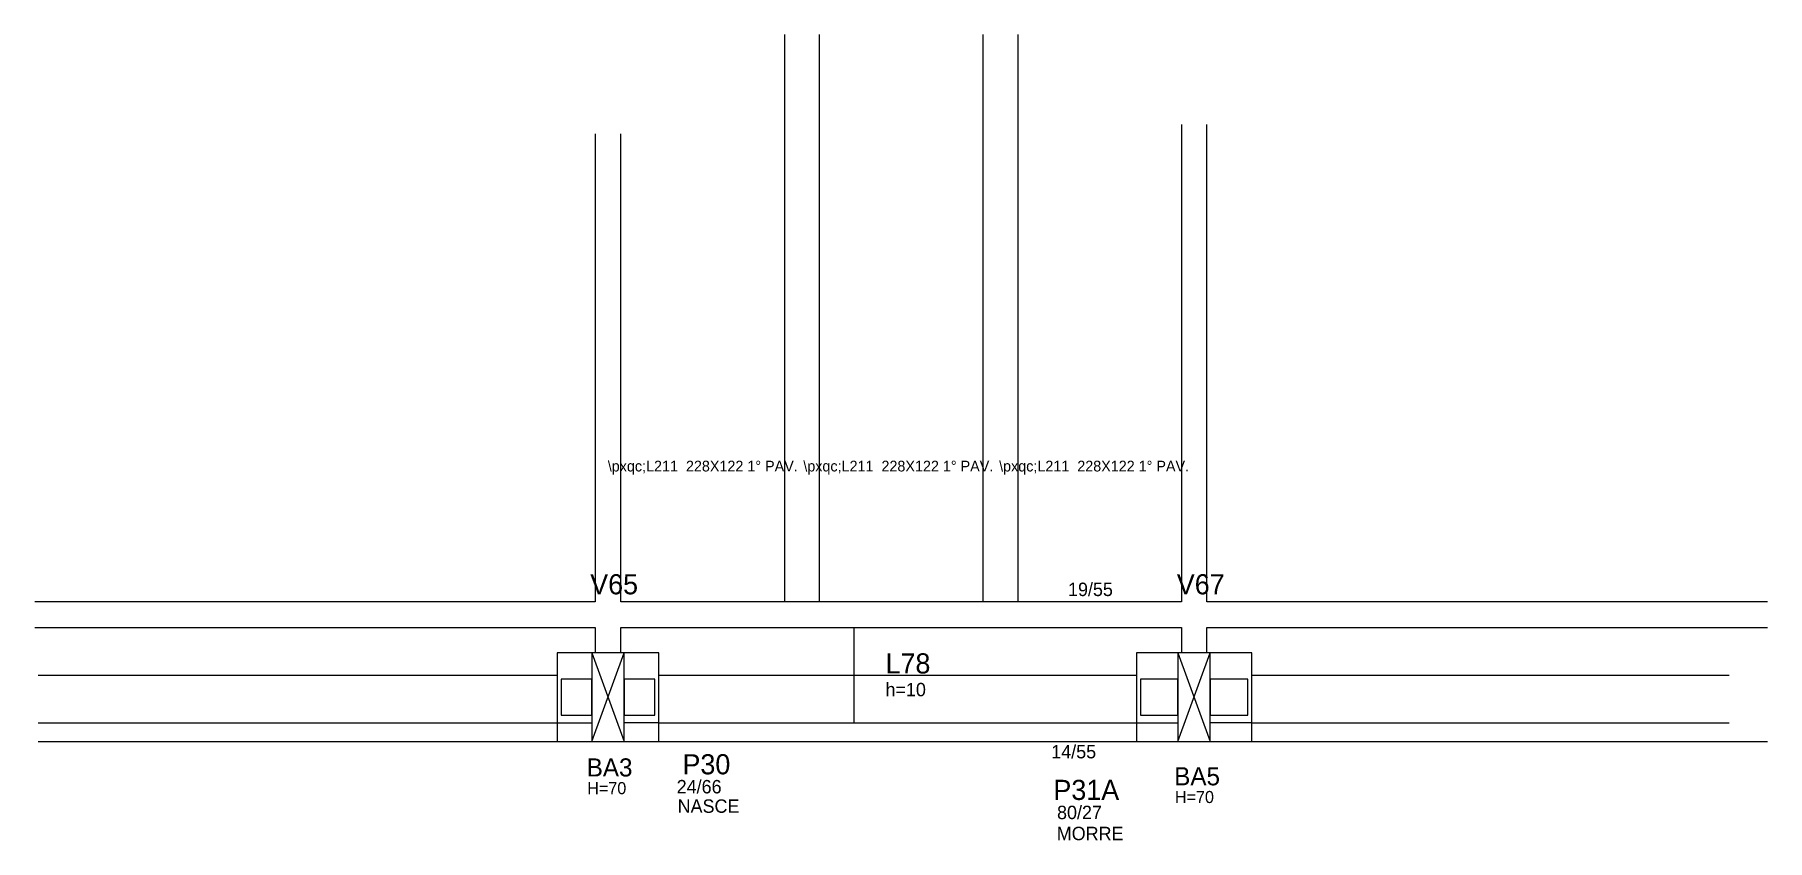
# Model space of a CAD drawing. Header units: metres. Extents: x 4701 to 5993, y 1906 to 2507.
import ezdxf

# ---------------------------------------------------------------- set-up
doc = ezdxf.new("R2010")
doc.units = ezdxf.units.M
for name, color, linetype in [('1', 7, 'Continuous'), ('3', 7, 'Continuous'), ('4', 7, 'Continuous'), ('7', 7, 'Continuous'), ('AUX00', 7, 'Continuous'), ('Painéis', 7, 'Continuous')]:
    doc.layers.add(name, color=color, linetype=linetype)

msp = doc.modelspace()

# ---------------------------------------------------------------- linework, layer by layer
at = {"layer": '1', "color": 7, "lineweight": 25}
for p, q in [((5116.7, 1980.2), (5140.7, 2046.2)), ((5116.7, 2046.2), (5140.7, 1980.2)), ((5553.7, 1980.2), (5577.7, 2046.2)), ((5553.7, 2046.2), (5577.7, 1980.2))]:
    msp.add_line(p, q, dxfattribs=at)
at = {"layer": '3', "color": 7, "lineweight": 25}
for p, q in [((4703.7, 1994.2), (5090.7, 1994.2)), ((5090.7, 1994.2), (5116.7, 1994.2)), ((5166.7, 1994.2), (5140.7, 1994.2)), ((5166.7, 1994.2), (5522.7, 1994.2)), ((5522.7, 1994.2), (5553.7, 1994.2)), ((5608.7, 1994.2), (5577.7, 1994.2)), ((5608.7, 1994.2), (5964.7, 1994.2)), ((4703.7, 1980.2), (5116.7, 1980.2)), ((5140.7, 1980.2), (5553.7, 1980.2)), ((5577.7, 1980.2), (5993.2, 1980.2))]:
    msp.add_line(p, q, dxfattribs=at)
for points in [[(5119.2, 2433.2), (5119.2, 2084.2)], [(5138.2, 2084.2), (5138.2, 2433.2)], [(5556.2, 2440.2), (5556.2, 2084.2)], [(5575.2, 2084.2), (5575.2, 2440.2)], [(5119.2, 2084.2), (4701.2, 2084.2)], [(5556.2, 2084.2), (5138.2, 2084.2)], [(5993.2, 2084.2), (5575.2, 2084.2)], [(4701.2, 2065.2), (5119.2, 2065.2)], [(5119.2, 2065.2), (5119.2, 2046.2)], [(5138.2, 2065.2), (5556.2, 2065.2)], [(5138.2, 2046.2), (5138.2, 2065.2)], [(5556.2, 2065.2), (5556.2, 2046.2)], [(5575.2, 2065.2), (5993.2, 2065.2)], [(5575.2, 2046.2), (5575.2, 2065.2)], [(5090.7, 1980.2), (5166.7, 1980.2), (5166.7, 2046.2), (5090.7, 2046.2), (5090.7, 1980.2)], [(5522.7, 1980.2), (5608.7, 1980.2), (5608.7, 2046.2), (5522.7, 2046.2), (5522.7, 1980.2)]]:
    msp.add_lwpolyline(points, dxfattribs=at)
at = {"layer": '7', "color": 7, "lineweight": 25}
for points in [[(5116.7, 1980.2), (5140.7, 1980.2), (5140.7, 2046.2), (5116.7, 2046.2), (5116.7, 1980.2)], [(5553.7, 1980.2), (5577.7, 1980.2), (5577.7, 2046.2), (5553.7, 2046.2), (5553.7, 1980.2)], [(5116.7, 2026.7), (5093.7, 2026.7), (5093.7, 1999.7), (5116.7, 1999.7), (5116.7, 2026.7)], [(5163.7, 2026.7), (5140.7, 2026.7), (5140.7, 1999.7), (5163.7, 1999.7), (5163.7, 2026.7)], [(5553.7, 2026.7), (5525.7, 2026.7), (5525.7, 1999.7), (5553.7, 1999.7), (5553.7, 2026.7)], [(5605.7, 2026.7), (5577.7, 2026.7), (5577.7, 1999.7), (5605.7, 1999.7), (5605.7, 2026.7)]]:
    msp.add_lwpolyline(points, dxfattribs=at)
at = {"layer": 'Painéis', "color": 7, "lineweight": 25}
for p, q in [((5260.2, 2507.2), (5260.2, 2084.2)), ((5286.2, 2507.2), (5286.2, 2084.2)), ((5408.2, 2507.2), (5408.2, 2084.2)), ((5434.2, 2507.2), (5434.2, 2084.2)), ((5993.2, 2084.2), (5575.2, 2084.2)), ((5312.2, 1994.2), (5312.2, 2065.2)), ((4703.7, 2029.7), (5090.7, 2029.7)), ((5166.7, 2029.7), (5522.7, 2029.7)), ((5608.7, 2029.7), (5964.7, 2029.7))]:
    msp.add_line(p, q, dxfattribs=at)

# ---------------------------------------------------------------- texts
at = {"layer": '3', "color": 7, "lineweight": 25}
for s, height, p in [('19/55', 10, (5471.7, 2088.6)), ('h=10', 10, (5335.6, 2013.9)), ('14/55', 10, (5459.2, 1967.6)), ('24/66', 10, (5179.9, 1941.5)), ('H=70', 9, (5113.2, 1940.9)), ('H=70', 9, (5551.4, 1934.3)), ('NASCE', 10, (5180.6, 1927)), ('80/27', 10, (5463.5, 1922.3)), ('MORRE', 10, (5463.3, 1906.6))]:
    msp.add_text(s, height=height, dxfattribs=at).set_placement(p)
at = {"layer": '4', "color": 7, "lineweight": 25}
for s, height, p in [('V65', 15, (5115.4, 2089.9)), ('V67', 15, (5552.8, 2089.9)), ('L78', 15, (5335.6, 2030.9)), ('BA3', 13.5, (5112.8, 1954.1)), ('P30', 15, (5184.2, 1955.7)), ('P31A', 15, (5460.8, 1936.6)), ('BA5', 13.5, (5550.9, 1947.5))]:
    msp.add_text(s, height=height, dxfattribs=at).set_placement(p)
at = {"layer": 'AUX00', "color": 7, "lineweight": 25}
for p in [(5128.5, 2181.5), (5274.3, 2181.5), (5420.3, 2181.5)]:
    msp.add_text('\\pxqc;L211 ^J228X122^J1° PAV.', height=8, dxfattribs=at).set_placement(p)

doc.saveas('drawing.dxf')
